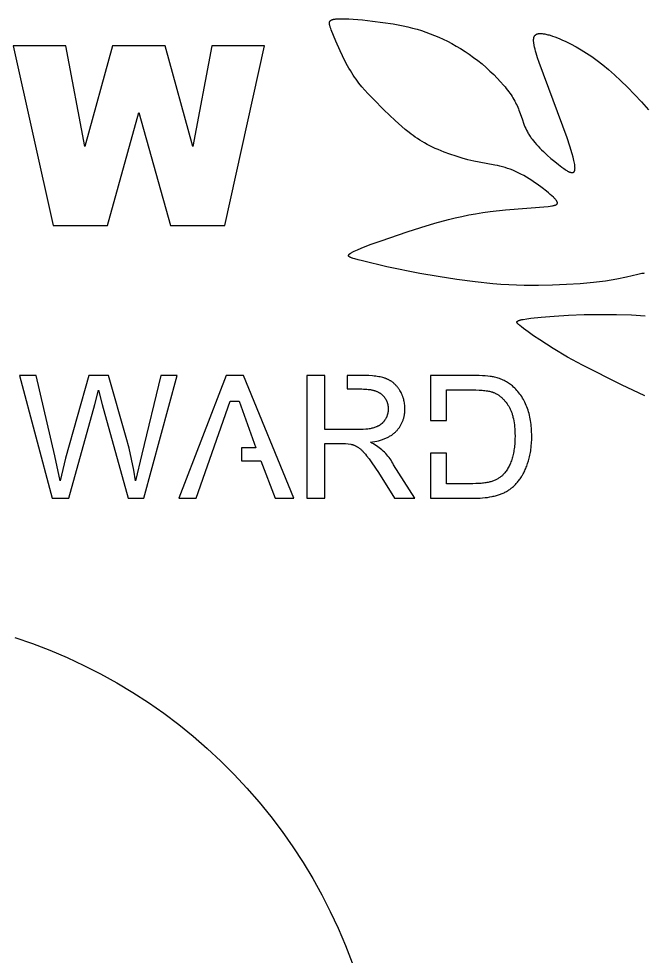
# Model space of a CAD drawing. Extents: x 6637 to 7139, y -93 to 119.
# Drawn here: x 6765.2 to 6803.5, y 13.4 to 70.7 of the extents above; entities that cross this region are included whole.
import ezdxf

# ---------------------------------------------------------------- set-up
doc = ezdxf.new("R2010")
doc.units = 0
doc.header["$MEASUREMENT"] = 0
doc.layers.add('MAKE2D$VISIBLE$CURVES', color=7, linetype='CONTINUOUS')

msp = doc.modelspace()

# ---------------------------------------------------------------- linework, layer by layer
at = {"layer": 'MAKE2D$VISIBLE$CURVES', "color": 7}
for points in [[(6803.515, 55.135), (6803.499, 55.134), (6803.468, 55.131), (6803.435, 55.128), (6803.401, 55.123), (6803.365, 55.117), (6803.289, 55.103), (6803.114, 55.065), (6802.418, 54.902), (6801.827, 54.775), (6801.498, 54.713), (6801.15, 54.656), (6800.783, 54.606), (6800.401, 54.562), (6799.597, 54.492), (6798.758, 54.442), (6797.902, 54.409), (6797.041, 54.391), (6796.159, 54.394), (6795.233, 54.426), (6794.746, 54.456), (6794.24, 54.495), (6793.166, 54.607), (6792.04, 54.756), (6790.9, 54.932), (6789.784, 55.128), (6787.772, 55.537), (6786.277, 55.887), (6786.015, 55.953), (6785.801, 56.012), (6785.712, 56.039), (6785.672, 56.052), (6785.635, 56.065), (6785.601, 56.078), (6785.57, 56.09), (6785.556, 56.097), (6785.542, 56.103), (6785.529, 56.109), (6785.517, 56.115), (6785.505, 56.121), (6785.495, 56.128), (6785.485, 56.134), (6785.48, 56.137), (6785.475, 56.14), (6785.471, 56.143), (6785.467, 56.146), (6785.463, 56.149), (6785.459, 56.152), (6785.455, 56.155), (6785.452, 56.159), (6785.448, 56.162), (6785.445, 56.165), (6785.442, 56.168), (6785.44, 56.171), (6785.438, 56.173), (6785.437, 56.174), (6785.436, 56.176), (6785.435, 56.178), (6785.434, 56.179), (6785.433, 56.181), (6785.432, 56.182), (6785.431, 56.184), (6785.43, 56.185), (6785.429, 56.187), (6785.428, 56.189), (6785.427, 56.19), (6785.426, 56.192), (6785.426, 56.194), (6785.425, 56.195), (6785.424, 56.197), (6785.424, 56.198), (6785.423, 56.2), (6785.423, 56.202), (6785.422, 56.203), (6785.422, 56.205), (6785.421, 56.207), (6785.421, 56.208), (6785.421, 56.21), (6785.421, 56.212), (6785.42, 56.213), (6785.42, 56.215), (6785.42, 56.216), (6785.42, 56.218), (6785.42, 56.22), (6785.42, 56.222), (6785.42, 56.223), (6785.42, 56.225), (6785.421, 56.227), (6785.421, 56.228), (6785.421, 56.23), (6785.421, 56.232), (6785.422, 56.233), (6785.422, 56.235), (6785.423, 56.237), (6785.423, 56.239), (6785.424, 56.24), (6785.424, 56.242), (6785.425, 56.244), (6785.426, 56.246), (6785.426, 56.247), (6785.427, 56.249), (6785.428, 56.251), (6785.429, 56.253), (6785.43, 56.254), (6785.43, 56.256), (6785.431, 56.258), (6785.434, 56.261), (6785.436, 56.265), (6785.438, 56.269), (6785.441, 56.272), (6785.444, 56.276), (6785.447, 56.28), (6785.45, 56.284), (6785.453, 56.287), (6785.457, 56.291), (6785.46, 56.295), (6785.464, 56.299), (6785.468, 56.303), (6785.477, 56.311), (6785.486, 56.319), (6785.496, 56.327), (6785.507, 56.335), (6785.518, 56.343), (6785.53, 56.352), (6785.557, 56.37), (6785.586, 56.388), (6785.617, 56.406), (6785.651, 56.426), (6785.688, 56.445), (6785.769, 56.487), (6785.861, 56.53), (6785.961, 56.575), (6786.19, 56.671), (6786.745, 56.886), (6787.416, 57.128), (6788.999, 57.667), (6789.852, 57.938), (6790.704, 58.192), (6791.533, 58.418), (6791.943, 58.52), (6792.355, 58.614), (6792.772, 58.7), (6793.197, 58.778), (6793.634, 58.848), (6794.084, 58.911), (6795.025, 59.012), (6797.63, 59.224), (6797.752, 59.239), (6797.859, 59.254), (6797.907, 59.263), (6797.952, 59.272), (6797.993, 59.281), (6798.011, 59.286), (6798.03, 59.291), (6798.047, 59.297), (6798.063, 59.302), (6798.078, 59.308), (6798.093, 59.314), (6798.1, 59.317), (6798.106, 59.32), (6798.113, 59.323), (6798.119, 59.326), (6798.125, 59.329), (6798.131, 59.332), (6798.136, 59.336), (6798.142, 59.339), (6798.147, 59.342), (6798.152, 59.346), (6798.156, 59.349), (6798.161, 59.353), (6798.165, 59.356), (6798.167, 59.358), (6798.169, 59.36), (6798.171, 59.362), (6798.173, 59.364), (6798.174, 59.366), (6798.176, 59.368), (6798.178, 59.37), (6798.18, 59.372), (6798.181, 59.373), (6798.183, 59.375), (6798.184, 59.377), (6798.186, 59.379), (6798.187, 59.382), (6798.188, 59.384), (6798.189, 59.386), (6798.191, 59.388), (6798.192, 59.39), (6798.193, 59.392), (6798.194, 59.394), (6798.195, 59.396), (6798.196, 59.398), (6798.197, 59.4), (6798.197, 59.403), (6798.198, 59.405), (6798.199, 59.407), (6798.2, 59.409), (6798.2, 59.412), (6798.201, 59.414), (6798.201, 59.416), (6798.202, 59.419), (6798.202, 59.421), (6798.202, 59.423), (6798.203, 59.426), (6798.203, 59.428), (6798.203, 59.43), (6798.203, 59.433), (6798.203, 59.435), (6798.203, 59.438), (6798.203, 59.44), (6798.203, 59.443), (6798.203, 59.445), (6798.202, 59.448), (6798.202, 59.451), (6798.202, 59.453), (6798.201, 59.456), (6798.201, 59.458), (6798.201, 59.461), (6798.2, 59.464), (6798.199, 59.469), (6798.197, 59.475), (6798.196, 59.48), (6798.194, 59.486), (6798.192, 59.492), (6798.189, 59.498), (6798.187, 59.503), (6798.184, 59.509), (6798.181, 59.516), (6798.178, 59.522), (6798.174, 59.528), (6798.171, 59.534), (6798.167, 59.541), (6798.158, 59.554), (6798.149, 59.568), (6798.139, 59.582), (6798.128, 59.596), (6798.117, 59.611), (6798.104, 59.627), (6798.091, 59.642), (6798.061, 59.675), (6798.029, 59.71), (6797.993, 59.746), (6797.953, 59.784), (6797.865, 59.867), (6797.765, 59.956), (6797.653, 60.052), (6797.531, 60.152), (6797.26, 60.363), (6796.961, 60.581), (6796.803, 60.69), (6796.641, 60.798), (6796.476, 60.903), (6796.308, 61.005), (6796.14, 61.103), (6795.971, 61.195), (6795.803, 61.281), (6795.637, 61.36), (6795.554, 61.396), (6795.473, 61.43), (6795.312, 61.493), (6795.153, 61.548), (6794.995, 61.598), (6794.839, 61.642), (6794.683, 61.681), (6794.528, 61.717), (6794.373, 61.749), (6793.416, 61.923), (6793.078, 61.992), (6792.727, 62.075), (6792.364, 62.173), (6791.996, 62.285), (6791.627, 62.409), (6791.262, 62.545), (6791.082, 62.617), (6790.904, 62.692), (6790.73, 62.77), (6790.56, 62.849), (6790.394, 62.931), (6790.233, 63.015), (6790.077, 63.102), (6789.926, 63.189), (6789.781, 63.279), (6789.641, 63.37), (6789.505, 63.461), (6789.375, 63.554), (6789.248, 63.647), (6789.126, 63.741), (6788.893, 63.927), (6788.675, 64.112), (6788.278, 64.47), (6787.589, 65.12), (6786.938, 65.769), (6786.593, 66.131), (6786.415, 66.328), (6786.236, 66.536), (6786.057, 66.758), (6785.967, 66.875), (6785.878, 66.996), (6785.79, 67.121), (6785.702, 67.25), (6785.616, 67.384), (6785.53, 67.523), (6785.445, 67.666), (6785.362, 67.814), (6785.201, 68.118), (6785.047, 68.428), (6784.902, 68.736), (6784.646, 69.321), (6784.366, 70.014), (6784.333, 70.101), (6784.306, 70.179), (6784.295, 70.215), (6784.284, 70.25), (6784.275, 70.282), (6784.268, 70.313), (6784.265, 70.328), (6784.262, 70.342), (6784.259, 70.357), (6784.257, 70.37), (6784.256, 70.383), (6784.254, 70.396), (6784.253, 70.409), (6784.253, 70.421), (6784.253, 70.433), (6784.253, 70.438), (6784.253, 70.444), (6784.253, 70.45), (6784.254, 70.455), (6784.254, 70.46), (6784.255, 70.466), (6784.255, 70.471), (6784.256, 70.476), (6784.257, 70.481), (6784.258, 70.486), (6784.259, 70.491), (6784.261, 70.496), (6784.262, 70.5), (6784.263, 70.505), (6784.265, 70.51), (6784.267, 70.514), (6784.268, 70.519), (6784.27, 70.523), (6784.272, 70.527), (6784.274, 70.531), (6784.277, 70.535), (6784.279, 70.539), (6784.281, 70.543), (6784.284, 70.547), (6784.287, 70.551), (6784.289, 70.555), (6784.292, 70.559), (6784.295, 70.562), (6784.299, 70.566), (6784.302, 70.569), (6784.305, 70.573), (6784.309, 70.576), (6784.312, 70.579), (6784.316, 70.582), (6784.32, 70.586), (6784.324, 70.589), (6784.328, 70.592), (6784.332, 70.595), (6784.337, 70.598), (6784.341, 70.6), (6784.346, 70.603), (6784.35, 70.606), (6784.355, 70.609), (6784.36, 70.611), (6784.365, 70.614), (6784.371, 70.616), (6784.381, 70.621), (6784.393, 70.626), (6784.405, 70.63), (6784.417, 70.635), (6784.43, 70.639), (6784.443, 70.643), (6784.457, 70.647), (6784.472, 70.65), (6784.503, 70.657), (6784.536, 70.663), (6784.571, 70.668), (6784.608, 70.673), (6784.647, 70.677), (6784.688, 70.681), (6784.775, 70.687), (6784.87, 70.69), (6784.971, 70.692), (6785.193, 70.689), (6785.437, 70.679), (6785.7, 70.663), (6786.271, 70.616), (6786.883, 70.552), (6787.513, 70.472), (6788.144, 70.375), (6788.453, 70.319), (6788.755, 70.259), (6789.048, 70.194), (6789.333, 70.124), (6789.61, 70.048), (6789.883, 69.965), (6790.151, 69.876), (6790.416, 69.78), (6790.681, 69.676), (6790.945, 69.564), (6791.211, 69.443), (6791.478, 69.313), (6791.746, 69.174), (6792.013, 69.026), (6792.28, 68.868), (6792.546, 68.7), (6792.81, 68.522), (6793.073, 68.333), (6793.332, 68.134), (6793.586, 67.927), (6793.834, 67.713), (6794.074, 67.495), (6794.302, 67.276), (6794.519, 67.058), (6794.721, 66.842), (6794.906, 66.632), (6794.993, 66.529), (6795.074, 66.428), (6795.152, 66.329), (6795.225, 66.231), (6795.295, 66.134), (6795.36, 66.038), (6795.423, 65.943), (6795.481, 65.849), (6795.537, 65.755), (6795.589, 65.662), (6795.639, 65.568), (6795.686, 65.475), (6795.73, 65.381), (6795.772, 65.287), (6795.812, 65.192), (6795.849, 65.097), (6795.92, 64.903), (6796.055, 64.504), (6796.129, 64.3), (6796.169, 64.196), (6796.212, 64.092), (6796.259, 63.987), (6796.31, 63.881), (6796.365, 63.774), (6796.395, 63.72), (6796.426, 63.666), (6796.459, 63.612), (6796.493, 63.558), (6796.528, 63.503), (6796.565, 63.449), (6796.604, 63.394), (6796.645, 63.339), (6796.73, 63.229), (6796.822, 63.118), (6796.918, 63.007), (6797.019, 62.897), (6797.124, 62.788), (6797.232, 62.679), (6797.343, 62.571), (6797.571, 62.36), (6797.803, 62.156), (6798.035, 61.962), (6798.263, 61.779), (6798.48, 61.612), (6798.584, 61.537), (6798.683, 61.47), (6798.731, 61.439), (6798.777, 61.411), (6798.822, 61.385), (6798.865, 61.362), (6798.886, 61.351), (6798.906, 61.342), (6798.927, 61.333), (6798.946, 61.324), (6798.965, 61.317), (6798.984, 61.31), (6799.003, 61.305), (6799.011, 61.302), (6799.02, 61.3), (6799.029, 61.297), (6799.038, 61.296), (6799.046, 61.294), (6799.054, 61.292), (6799.063, 61.291), (6799.071, 61.29), (6799.079, 61.289), (6799.086, 61.289), (6799.094, 61.289), (6799.102, 61.288), (6799.109, 61.289), (6799.113, 61.289), (6799.116, 61.289), (6799.12, 61.289), (6799.123, 61.29), (6799.127, 61.29), (6799.13, 61.291), (6799.134, 61.291), (6799.137, 61.292), (6799.14, 61.293), (6799.144, 61.293), (6799.147, 61.294), (6799.15, 61.295), (6799.154, 61.296), (6799.157, 61.297), (6799.16, 61.298), (6799.163, 61.299), (6799.166, 61.301), (6799.169, 61.302), (6799.172, 61.303), (6799.175, 61.305), (6799.178, 61.306), (6799.181, 61.308), (6799.184, 61.309), (6799.186, 61.311), (6799.189, 61.313), (6799.192, 61.315), (6799.194, 61.317), (6799.197, 61.319), (6799.2, 61.321), (6799.202, 61.323), (6799.205, 61.325), (6799.207, 61.327), (6799.21, 61.329), (6799.212, 61.332), (6799.214, 61.334), (6799.217, 61.337), (6799.219, 61.34), (6799.221, 61.342), (6799.223, 61.345), (6799.225, 61.348), (6799.228, 61.351), (6799.23, 61.354), (6799.232, 61.357), (6799.234, 61.36), (6799.236, 61.363), (6799.237, 61.367), (6799.239, 61.37), (6799.241, 61.373), (6799.243, 61.377), (6799.245, 61.381), (6799.246, 61.384), (6799.248, 61.388), (6799.251, 61.396), (6799.254, 61.404), (6799.257, 61.412), (6799.259, 61.421), (6799.262, 61.43), (6799.264, 61.44), (6799.266, 61.449), (6799.268, 61.459), (6799.269, 61.47), (6799.271, 61.48), (6799.272, 61.491), (6799.273, 61.503), (6799.274, 61.515), (6799.275, 61.539), (6799.276, 61.565), (6799.275, 61.592), (6799.274, 61.621), (6799.272, 61.652), (6799.269, 61.683), (6799.266, 61.717), (6799.256, 61.788), (6799.243, 61.865), (6799.226, 61.948), (6799.207, 62.036), (6799.16, 62.227), (6799.102, 62.436), (6798.96, 62.9), (6798.789, 63.411), (6797.089, 68.009), (6796.988, 68.309), (6796.902, 68.583), (6796.865, 68.712), (6796.831, 68.835), (6796.802, 68.951), (6796.779, 69.061), (6796.769, 69.114), (6796.76, 69.164), (6796.754, 69.213), (6796.748, 69.261), (6796.745, 69.306), (6796.744, 69.328), (6796.743, 69.35), (6796.743, 69.371), (6796.743, 69.392), (6796.743, 69.412), (6796.745, 69.432), (6796.746, 69.451), (6796.748, 69.47), (6796.751, 69.488), (6796.754, 69.506), (6796.757, 69.523), (6796.759, 69.531), (6796.762, 69.54), (6796.764, 69.548), (6796.766, 69.556), (6796.769, 69.564), (6796.771, 69.572), (6796.774, 69.58), (6796.777, 69.587), (6796.78, 69.595), (6796.783, 69.602), (6796.787, 69.609), (6796.79, 69.616), (6796.794, 69.623), (6796.797, 69.63), (6796.801, 69.636), (6796.805, 69.643), (6796.81, 69.649), (6796.814, 69.656), (6796.818, 69.662), (6796.823, 69.668), (6796.828, 69.673), (6796.833, 69.679), (6796.838, 69.685), (6796.843, 69.69), (6796.849, 69.696), (6796.854, 69.701), (6796.86, 69.706), (6796.866, 69.711), (6796.872, 69.715), (6796.878, 69.72), (6796.884, 69.724), (6796.891, 69.729), (6796.897, 69.733), (6796.904, 69.737), (6796.911, 69.741), (6796.918, 69.745), (6796.926, 69.748), (6796.933, 69.752), (6796.941, 69.755), (6796.949, 69.758), (6796.957, 69.761), (6796.965, 69.764), (6796.973, 69.767), (6796.981, 69.77), (6796.99, 69.772), (6796.999, 69.774), (6797.008, 69.777), (6797.017, 69.779), (6797.027, 69.781), (6797.036, 69.782), (6797.046, 69.784), (6797.056, 69.785), (6797.076, 69.788), (6797.097, 69.789), (6797.119, 69.791), (6797.142, 69.791), (6797.165, 69.791), (6797.189, 69.791), (6797.213, 69.79), (6797.238, 69.788), (6797.264, 69.786), (6797.318, 69.78), (6797.374, 69.771), (6797.432, 69.761), (6797.493, 69.748), (6797.555, 69.734), (6797.62, 69.718), (6797.687, 69.699), (6797.755, 69.679), (6797.896, 69.634), (6798.044, 69.582), (6798.197, 69.524), (6798.353, 69.46), (6798.514, 69.391), (6798.677, 69.317), (6799.007, 69.156), (6799.337, 68.982), (6799.663, 68.795), (6799.825, 68.697), (6799.987, 68.594), (6800.149, 68.488), (6800.312, 68.376), (6800.476, 68.259), (6800.642, 68.137), (6800.98, 67.872), (6801.331, 67.58), (6801.698, 67.256), (6802.085, 66.898), (6802.494, 66.501), (6802.918, 66.071), (6803.349, 65.61), (6803.778, 65.124)], [(6803.548, 47.645), (6802.119, 48.313), (6799.736, 49.515), (6798.819, 50.017), (6797.941, 50.54), (6797.117, 51.068), (6796.741, 51.321), (6796.404, 51.558), (6796.119, 51.767), (6796, 51.859), (6795.898, 51.941), (6795.855, 51.977), (6795.835, 51.995), (6795.816, 52.011), (6795.799, 52.027), (6795.784, 52.043), (6795.777, 52.05), (6795.77, 52.058), (6795.764, 52.065), (6795.758, 52.072), (6795.752, 52.079), (6795.747, 52.086), (6795.745, 52.089), (6795.743, 52.093), (6795.741, 52.096), (6795.739, 52.099), (6795.737, 52.102), (6795.735, 52.106), (6795.733, 52.109), (6795.732, 52.112), (6795.73, 52.115), (6795.729, 52.118), (6795.728, 52.121), (6795.726, 52.125), (6795.725, 52.128), (6795.725, 52.129), (6795.725, 52.131), (6795.724, 52.132), (6795.724, 52.134), (6795.724, 52.135), (6795.723, 52.137), (6795.723, 52.138), (6795.723, 52.139), (6795.723, 52.141), (6795.722, 52.142), (6795.722, 52.144), (6795.722, 52.145), (6795.722, 52.147), (6795.722, 52.148), (6795.722, 52.15), (6795.722, 52.151), (6795.722, 52.152), (6795.722, 52.154), (6795.722, 52.155), (6795.722, 52.157), (6795.723, 52.158), (6795.723, 52.159), (6795.723, 52.161), (6795.723, 52.162), (6795.724, 52.164), (6795.724, 52.165), (6795.725, 52.166), (6795.725, 52.168), (6795.725, 52.169), (6795.726, 52.17), (6795.726, 52.172), (6795.727, 52.173), (6795.728, 52.174), (6795.728, 52.176), (6795.729, 52.177), (6795.73, 52.178), (6795.73, 52.18), (6795.731, 52.181), (6795.732, 52.182), (6795.733, 52.183), (6795.734, 52.185), (6795.734, 52.186), (6795.735, 52.187), (6795.736, 52.189), (6795.737, 52.19), (6795.738, 52.191), (6795.739, 52.192), (6795.741, 52.194), (6795.743, 52.196), (6795.745, 52.199), (6795.748, 52.201), (6795.751, 52.204), (6795.754, 52.206), (6795.757, 52.208), (6795.76, 52.211), (6795.763, 52.213), (6795.767, 52.216), (6795.771, 52.218), (6795.775, 52.22), (6795.779, 52.223), (6795.783, 52.225), (6795.791, 52.23), (6795.801, 52.234), (6795.811, 52.239), (6795.822, 52.243), (6795.833, 52.248), (6795.845, 52.252), (6795.858, 52.257), (6795.885, 52.265), (6795.915, 52.274), (6795.948, 52.283), (6795.984, 52.291), (6796.023, 52.3), (6796.11, 52.317), (6796.32, 52.352), (6796.577, 52.388), (6797.215, 52.457), (6797.991, 52.52), (6798.876, 52.571), (6799.836, 52.606), (6800.83, 52.622), (6801.812, 52.617), (6802.74, 52.589), (6803.576, 52.538)], [(6765, 32.876), (6766.079, 32.505), (6767.144, 32.097), (6768.195, 31.651), (6769.23, 31.17), (6770.247, 30.653), (6771.245, 30.1), (6772.224, 29.513), (6773.182, 28.893), (6774.117, 28.239), (6775.029, 27.553), (6775.917, 26.836), (6776.779, 26.089), (6777.614, 25.312), (6778.422, 24.506), (6779.202, 23.672), (6779.951, 22.812), (6780.671, 21.926), (6781.359, 21.016), (6782.015, 20.082), (6782.638, 19.126), (6783.227, 18.149), (6783.782, 17.152), (6784.302, 16.136), (6784.787, 15.103), (6785.234, 14.054), (6785.645, 12.989)]]:
    msp.add_lwpolyline(points, dxfattribs=at)
for points in [[(6768.125, 69.032), (6764.9, 69.032), (6767.344, 58.046), (6770.673, 58.046), (6772.593, 64.963), (6774.52, 58.046), (6777.848, 58.046), (6780.27, 69.032), (6777.062, 69.032), (6775.9, 62.89), (6774.197, 69.032), (6770.984, 69.032), (6769.285, 62.882)], [(6769.892, 47.106), (6770.112, 47.986), (6770.348, 47.106), (6771.929, 41.39), (6772.886, 41.39), (6774.943, 48.891), (6773.945, 48.891), (6772.768, 44.071), (6772.394, 42.439), (6772.282, 43.11), (6772.148, 43.777), (6771.99, 44.438), (6771.811, 45.095), (6770.736, 48.891), (6769.539, 48.891), (6768.112, 43.826), (6767.774, 42.439), (6767.457, 43.974), (6766.315, 48.891), (6765.297, 48.891), (6767.288, 41.39), (6768.301, 41.39)], [(6780.935, 41.39), (6782.065, 41.39), (6778.995, 48.891), (6777.926, 48.891), (6775.045, 41.39), (6776.099, 41.39), (6778.176, 47.312), (6778.724, 47.312), (6779.753, 44.47), (6778.862, 44.47), (6778.862, 43.662), (6780.06, 43.662)], [(6788.18, 43.432), (6788.13, 43.525), (6788.076, 43.616), (6788.019, 43.705), (6787.959, 43.792), (6787.897, 43.878), (6787.831, 43.961), (6787.763, 44.042), (6787.692, 44.12), (6787.618, 44.196), (6787.542, 44.269), (6787.463, 44.34), (6787.382, 44.408), (6787.299, 44.474), (6787.214, 44.536), (6787.126, 44.596), (6787.037, 44.652), (6786.945, 44.706), (6786.852, 44.756), (6786.758, 44.803), (6786.89, 44.823), (6787.019, 44.846), (6787.143, 44.873), (6787.262, 44.902), (6787.32, 44.918), (6787.377, 44.935), (6787.433, 44.952), (6787.488, 44.97), (6787.542, 44.989), (6787.595, 45.009), (6787.646, 45.03), (6787.697, 45.051), (6787.746, 45.073), (6787.794, 45.096), (6787.841, 45.12), (6787.887, 45.144), (6787.932, 45.17), (6787.976, 45.196), (6788.019, 45.222), (6788.06, 45.25), (6788.101, 45.278), (6788.14, 45.308), (6788.179, 45.337), (6788.216, 45.368), (6788.252, 45.4), (6788.287, 45.432), (6788.321, 45.465), (6788.354, 45.499), (6788.386, 45.533), (6788.417, 45.568), (6788.446, 45.604), (6788.475, 45.64), (6788.503, 45.676), (6788.53, 45.713), (6788.555, 45.75), (6788.58, 45.788), (6788.604, 45.827), (6788.627, 45.866), (6788.648, 45.905), (6788.669, 45.945), (6788.689, 45.985), (6788.707, 46.026), (6788.725, 46.067), (6788.742, 46.109), (6788.757, 46.151), (6788.772, 46.194), (6788.786, 46.237), (6788.798, 46.281), (6788.81, 46.325), (6788.82, 46.37), (6788.83, 46.415), (6788.839, 46.461), (6788.846, 46.507), (6788.853, 46.554), (6788.858, 46.601), (6788.863, 46.649), (6788.866, 46.697), (6788.869, 46.746), (6788.87, 46.795), (6788.871, 46.845), (6788.87, 46.922), (6788.866, 46.998), (6788.86, 47.073), (6788.851, 47.147), (6788.84, 47.221), (6788.827, 47.294), (6788.811, 47.366), (6788.802, 47.401), (6788.793, 47.437), (6788.783, 47.472), (6788.772, 47.507), (6788.761, 47.542), (6788.749, 47.577), (6788.736, 47.611), (6788.723, 47.645), (6788.71, 47.679), (6788.695, 47.713), (6788.68, 47.746), (6788.665, 47.78), (6788.632, 47.846), (6788.597, 47.911), (6788.559, 47.975), (6788.539, 48.007), (6788.519, 48.038), (6788.498, 48.069), (6788.477, 48.099), (6788.456, 48.128), (6788.434, 48.156), (6788.412, 48.184), (6788.39, 48.212), (6788.367, 48.239), (6788.343, 48.265), (6788.319, 48.291), (6788.295, 48.316), (6788.27, 48.34), (6788.245, 48.364), (6788.22, 48.387), (6788.194, 48.41), (6788.168, 48.432), (6788.141, 48.453), (6788.114, 48.474), (6788.087, 48.494), (6788.059, 48.514), (6788.03, 48.533), (6788.002, 48.551), (6787.973, 48.569), (6787.943, 48.586), (6787.913, 48.603), (6787.883, 48.619), (6787.852, 48.634), (6787.821, 48.649), (6787.789, 48.663), (6787.757, 48.676), (6787.725, 48.689), (6787.692, 48.702), (6787.658, 48.714), (6787.623, 48.725), (6787.587, 48.737), (6787.512, 48.758), (6787.434, 48.778), (6787.351, 48.796), (6787.266, 48.812), (6787.176, 48.827), (6787.082, 48.841), (6786.985, 48.853), (6786.884, 48.863), (6786.671, 48.879), (6786.443, 48.888), (6786.2, 48.891), (6785.326, 48.891), (6785.326, 48.062), (6786.241, 48.062), (6786.343, 48.061), (6786.442, 48.057), (6786.538, 48.05), (6786.63, 48.041), (6786.674, 48.035), (6786.718, 48.029), (6786.761, 48.022), (6786.803, 48.014), (6786.845, 48.006), (6786.885, 47.997), (6786.924, 47.987), (6786.963, 47.977), (6787.001, 47.966), (6787.037, 47.954), (6787.073, 47.942), (6787.108, 47.928), (6787.143, 47.915), (6787.176, 47.9), (6787.208, 47.885), (6787.24, 47.87), (6787.271, 47.853), (6787.301, 47.836), (6787.329, 47.818), (6787.358, 47.8), (6787.385, 47.781), (6787.411, 47.761), (6787.437, 47.741), (6787.461, 47.72), (6787.485, 47.698), (6787.508, 47.676), (6787.53, 47.654), (6787.552, 47.631), (6787.572, 47.608), (6787.592, 47.584), (6787.612, 47.561), (6787.63, 47.536), (6787.648, 47.512), (6787.665, 47.487), (6787.681, 47.462), (6787.697, 47.436), (6787.711, 47.41), (6787.725, 47.383), (6787.738, 47.357), (6787.751, 47.329), (6787.763, 47.302), (6787.774, 47.274), (6787.784, 47.246), (6787.793, 47.217), (6787.802, 47.188), (6787.81, 47.159), (6787.817, 47.129), (6787.823, 47.099), (6787.829, 47.068), (6787.834, 47.037), (6787.838, 47.006), (6787.841, 46.975), (6787.844, 46.943), (6787.846, 46.91), (6787.847, 46.878), (6787.847, 46.845), (6787.847, 46.799), (6787.846, 46.777), (6787.844, 46.755), (6787.843, 46.732), (6787.84, 46.71), (6787.838, 46.688), (6787.835, 46.666), (6787.832, 46.644), (6787.828, 46.623), (6787.824, 46.601), (6787.819, 46.58), (6787.815, 46.558), (6787.809, 46.537), (6787.804, 46.516), (6787.798, 46.495), (6787.791, 46.474), (6787.784, 46.453), (6787.777, 46.432), (6787.77, 46.411), (6787.762, 46.391), (6787.753, 46.37), (6787.744, 46.35), (6787.735, 46.33), (6787.726, 46.31), (6787.716, 46.29), (6787.705, 46.27), (6787.695, 46.25), (6787.672, 46.211), (6787.648, 46.172), (6787.635, 46.153), (6787.622, 46.134), (6787.609, 46.115), (6787.595, 46.097), (6787.581, 46.079), (6787.567, 46.062), (6787.552, 46.044), (6787.537, 46.027), (6787.521, 46.011), (6787.505, 45.995), (6787.489, 45.979), (6787.472, 45.963), (6787.455, 45.948), (6787.438, 45.933), (6787.42, 45.919), (6787.402, 45.904), (6787.384, 45.89), (6787.365, 45.877), (6787.346, 45.864), (6787.326, 45.851), (6787.307, 45.838), (6787.286, 45.826), (6787.266, 45.814), (6787.245, 45.802), (6787.224, 45.791), (6787.202, 45.78), (6787.18, 45.77), (6787.158, 45.759), (6787.135, 45.749), (6787.112, 45.74), (6787.065, 45.721), (6787.015, 45.704), (6786.964, 45.688), (6786.91, 45.674), (6786.854, 45.66), (6786.796, 45.647), (6786.735, 45.636), (6786.672, 45.625), (6786.607, 45.616), (6786.539, 45.608), (6786.469, 45.6), (6786.322, 45.589), (6786.166, 45.583), (6786, 45.581), (6783.971, 45.581), (6783.971, 48.891), (6782.874, 48.891), (6782.874, 41.39), (6783.971, 41.39), (6783.971, 44.721), (6785.228, 44.721), (6785.57, 44.685), (6785.599, 44.678), (6785.628, 44.67), (6785.657, 44.661), (6785.685, 44.652), (6785.714, 44.642), (6785.742, 44.631), (6785.77, 44.619), (6785.799, 44.607), (6785.827, 44.594), (6785.855, 44.581), (6785.883, 44.567), (6785.912, 44.552), (6785.94, 44.536), (6785.968, 44.52), (6785.995, 44.503), (6786.023, 44.486), (6786.051, 44.467), (6786.08, 44.447), (6786.109, 44.424), (6786.138, 44.401), (6786.168, 44.375), (6786.198, 44.348), (6786.229, 44.319), (6786.261, 44.289), (6786.292, 44.257), (6786.325, 44.223), (6786.39, 44.15), (6786.458, 44.07), (6786.527, 43.984), (6786.678, 43.785), (6786.847, 43.547), (6787.244, 42.951), (6788.236, 41.39), (6789.485, 41.39)], [(6793.133, 41.39), (6793.301, 41.392), (6793.464, 41.398), (6793.622, 41.408), (6793.775, 41.422), (6793.923, 41.44), (6794.066, 41.462), (6794.205, 41.488), (6794.272, 41.502), (6794.338, 41.518), (6794.403, 41.534), (6794.467, 41.552), (6794.53, 41.57), (6794.591, 41.589), (6794.651, 41.61), (6794.71, 41.631), (6794.768, 41.653), (6794.824, 41.676), (6794.88, 41.7), (6794.934, 41.725), (6794.987, 41.751), (6795.039, 41.777), (6795.089, 41.805), (6795.139, 41.834), (6795.187, 41.863), (6795.234, 41.894), (6795.28, 41.926), (6795.326, 41.959), (6795.371, 41.994), (6795.416, 42.03), (6795.46, 42.067), (6795.504, 42.106), (6795.547, 42.146), (6795.59, 42.188), (6795.632, 42.231), (6795.674, 42.276), (6795.716, 42.322), (6795.757, 42.37), (6795.798, 42.419), (6795.838, 42.469), (6795.878, 42.521), (6795.917, 42.575), (6795.955, 42.629), (6795.993, 42.686), (6796.03, 42.745), (6796.066, 42.805), (6796.101, 42.867), (6796.135, 42.931), (6796.168, 42.996), (6796.201, 43.064), (6796.232, 43.133), (6796.263, 43.204), (6796.293, 43.277), (6796.322, 43.351), (6796.377, 43.506), (6796.429, 43.667), (6796.453, 43.75), (6796.475, 43.835), (6796.496, 43.921), (6796.516, 44.009), (6796.534, 44.099), (6796.55, 44.189), (6796.565, 44.282), (6796.578, 44.376), (6796.59, 44.471), (6796.6, 44.568), (6796.616, 44.766), (6796.625, 44.971), (6796.628, 45.182), (6796.627, 45.306), (6796.623, 45.429), (6796.618, 45.55), (6796.61, 45.669), (6796.599, 45.787), (6796.587, 45.902), (6796.572, 46.017), (6796.555, 46.129), (6796.535, 46.239), (6796.513, 46.348), (6796.489, 46.455), (6796.463, 46.561), (6796.434, 46.664), (6796.403, 46.766), (6796.369, 46.866), (6796.334, 46.965), (6796.296, 47.061), (6796.256, 47.156), (6796.213, 47.248), (6796.168, 47.338), (6796.121, 47.425), (6796.071, 47.511), (6796.019, 47.594), (6795.965, 47.675), (6795.908, 47.754), (6795.849, 47.831), (6795.788, 47.906), (6795.724, 47.978), (6795.658, 48.049), (6795.59, 48.117), (6795.519, 48.183), (6795.446, 48.247), (6795.388, 48.294), (6795.329, 48.34), (6795.269, 48.384), (6795.207, 48.426), (6795.143, 48.466), (6795.078, 48.504), (6795.011, 48.541), (6794.943, 48.575), (6794.874, 48.608), (6794.803, 48.639), (6794.73, 48.668), (6794.656, 48.695), (6794.581, 48.72), (6794.504, 48.743), (6794.426, 48.764), (6794.346, 48.784), (6794.287, 48.797), (6794.224, 48.809), (6794.159, 48.82), (6794.09, 48.831), (6793.942, 48.849), (6793.782, 48.864), (6793.608, 48.876), (6793.422, 48.885), (6793.01, 48.891), (6790.426, 48.891), (6790.426, 46.134), (6791.419, 46.134), (6791.419, 48.006), (6792.995, 48.006), (6793.209, 48.004), (6793.407, 47.997), (6793.591, 47.985), (6793.677, 47.977), (6793.759, 47.968), (6793.837, 47.958), (6793.912, 47.946), (6793.983, 47.934), (6794.049, 47.92), (6794.113, 47.905), (6794.143, 47.897), (6794.172, 47.889), (6794.2, 47.88), (6794.228, 47.871), (6794.254, 47.862), (6794.279, 47.853), (6794.314, 47.839), (6794.348, 47.824), (6794.382, 47.809), (6794.415, 47.792), (6794.448, 47.775), (6794.481, 47.757), (6794.513, 47.739), (6794.545, 47.719), (6794.577, 47.699), (6794.609, 47.678), (6794.64, 47.656), (6794.671, 47.633), (6794.701, 47.609), (6794.731, 47.585), (6794.761, 47.56), (6794.79, 47.533), (6794.82, 47.507), (6794.849, 47.479), (6794.877, 47.45), (6794.905, 47.421), (6794.933, 47.391), (6794.961, 47.36), (6794.988, 47.328), (6795.015, 47.296), (6795.041, 47.262), (6795.068, 47.228), (6795.119, 47.157), (6795.169, 47.083), (6795.218, 47.006), (6795.242, 46.966), (6795.265, 46.925), (6795.287, 46.882), (6795.309, 46.839), (6795.33, 46.795), (6795.35, 46.75), (6795.369, 46.703), (6795.387, 46.656), (6795.405, 46.607), (6795.422, 46.558), (6795.438, 46.507), (6795.454, 46.455), (6795.469, 46.402), (6795.482, 46.349), (6795.508, 46.238), (6795.531, 46.122), (6795.55, 46.003), (6795.567, 45.879), (6795.581, 45.751), (6795.591, 45.619), (6795.599, 45.483), (6795.603, 45.342), (6795.605, 45.197), (6795.602, 44.989), (6795.592, 44.788), (6795.585, 44.691), (6795.577, 44.595), (6795.567, 44.502), (6795.555, 44.411), (6795.542, 44.321), (6795.528, 44.234), (6795.512, 44.149), (6795.494, 44.065), (6795.475, 43.984), (6795.454, 43.904), (6795.432, 43.827), (6795.408, 43.751), (6795.382, 43.678), (6795.356, 43.606), (6795.328, 43.536), (6795.299, 43.469), (6795.269, 43.403), (6795.238, 43.338), (6795.205, 43.276), (6795.172, 43.216), (6795.137, 43.158), (6795.1, 43.101), (6795.063, 43.047), (6795.024, 42.994), (6794.985, 42.943), (6794.943, 42.894), (6794.901, 42.847), (6794.88, 42.825), (6794.858, 42.802), (6794.842, 42.787), (6794.826, 42.771), (6794.792, 42.741), (6794.758, 42.712), (6794.722, 42.684), (6794.684, 42.657), (6794.645, 42.63), (6794.605, 42.604), (6794.564, 42.58), (6794.521, 42.556), (6794.477, 42.533), (6794.432, 42.511), (6794.385, 42.489), (6794.337, 42.469), (6794.288, 42.45), (6794.237, 42.431), (6794.185, 42.413), (6794.131, 42.397), (6794.074, 42.381), (6794.015, 42.366), (6793.954, 42.353), (6793.89, 42.34), (6793.823, 42.329), (6793.754, 42.319), (6793.683, 42.31), (6793.609, 42.302), (6793.532, 42.295), (6793.372, 42.284), (6793.201, 42.277), (6793.021, 42.275), (6791.419, 42.275), (6791.419, 44.147), (6790.426, 44.147), (6790.426, 41.39)]]:
    msp.add_lwpolyline(points, close=True, dxfattribs=at)

doc.saveas('drawing.dxf')
